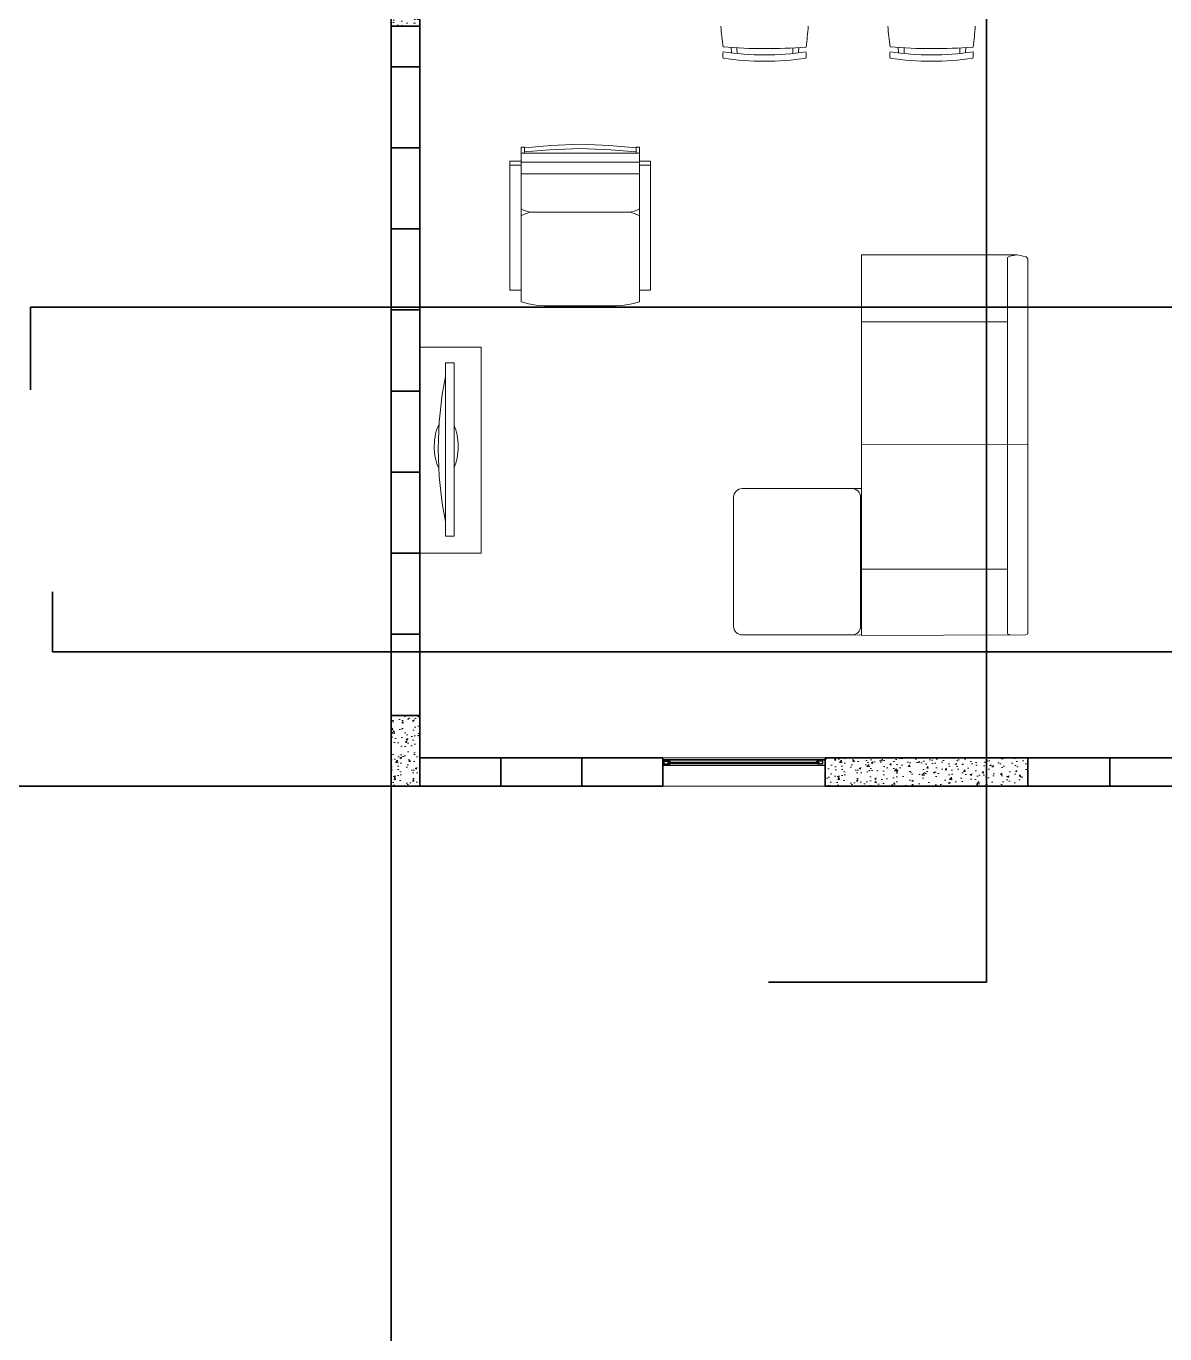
# Model space of a CAD drawing. Header units: inches. Extents: x 2013 to 15569, y -2551 to 2524.
# Drawn here: x 2848 to 3409, y -170 to 475 of the extents above; entities that cross this region are included whole.
import ezdxf

# ---------------------------------------------------------------- set-up
doc = ezdxf.new("R2010")
doc.units = ezdxf.units.IN
doc.header["$MEASUREMENT"] = 0
doc.layers.get('0').update_dxf_attribs({"color": 80, "lineweight": 13})
for name, color, linetype, lineweight in [('A-FLOR-PATT', 8, 'Continuous', 18), ('A-FURN', 8, 'Continuous', 18), ('A-GLAZ-FULL', 4, 'Continuous', 25), ('A-WALL-FULL', 7, 'Continuous', 35), ('costruzioni', 2, 'Continuous', 35)]:
    doc.layers.add(name, color=color, linetype=linetype, lineweight=lineweight)
pattern_1 = [(50, (6369.254, 8814.728), (9.1092334, -0.796954), [0.9525, -10.4775]), (355, (6369.254, 8814.728), (-1.762141, 9.552832), [0.762, -8.382]), (100.451, (6370.013, 8814.662), (7.347125, 8.755834), [0.8095, -8.9045]), (46.1842, (6369.254, 8817.268), (13.553952, -2.102116), [1.42875, -15.71625]), (96.6356, (6370.383, 8817.093), (11.870212, 12.371278), [1.21425, -13.35675]), (351.184, (6369.254, 8817.268), (11.87023, 12.371256), [1.143, -12.573]), (21, (6370.524, 8816.633), (7.580744, -5.113276), [0.9525, -10.4775]), (326, (6370.524, 8816.633), (3.090101, 9.209398), [0.762, -8.382]), (71.4514, (6371.155, 8816.207), (10.6708245, 4.096143), [0.8095, -8.9045]), (37.5, (6369.2537, 8814.7284), (0.1544302, 4.227752), [0, -8.2804, 0, -8.509, 0, -8.41375]), (7.5, (6369.2537, 8814.7284), (3.3409831, 5.0090287), [0, -4.8514, 0, -8.0899, 0, -3.20675]), (327.5, (6366.4216, 8814.7284), (6.7795298, -0.2864372), [0, -3.175, 0, -9.906, 0, -13.1445]), (317.5, (6365.1516, 8814.7284), (7.406459, 1.2713246), [0, -4.1275, 0, -6.5786, 0, -9.3345])]

# ---------------------------------------------------------------- blocks, each defined once
blk = doc.blocks.new('A$C08E36EE4')
for p, q in [((-27.99, 59.11), (-28.57, 59.11)), ((4.57, 59.11), (5.14, 59.11)), ((-28.57, 55.8), (-11.71, 55.8)), ((5.14, 55.8), (-11.71, 55.8)), ((-25.36, 44.89), (-11.71, 44.89)), ((1.93, 44.89), (-11.71, 44.89)), ((-19.81, 18.25), (-11.55, 18.25)), ((-3.62, 18.25), (-11.88, 18.25))]:
    blk.add_line(p, q)
for points in [[(-28.57, 63.41), (-27.58, 63.41), (-27.58, 61.76), (-28.57, 61.76)], [(5.14, 63.41), (4.15, 63.41), (4.15, 61.76), (5.14, 61.76)], [(-31.71, 22.71), (-28.57, 22.71), (-28.57, 59.44), (-31.71, 59.44)], [(-31.71, 59.44), (-28.57, 59.44), (-28.57, 58.26), (-31.71, 58.26)], [(8.29, 22.71), (5.14, 22.71), (5.14, 59.44), (8.29, 59.44)], [(8.29, 59.44), (5.14, 59.44), (5.14, 58.26), (8.29, 58.26)]]:
    blk.add_lwpolyline(points, close=True)
for points in [[(-27.58, 63.25), (-20.05, 63.87), (-11.71, 64.24)], [(4.15, 63.25), (-3.38, 63.87), (-11.71, 64.24)], [(-28.57, 61.76), (-28.57, 19.4)], [(-27.98, 61.76), (-11.71, 61.76)], [(-27.58, 62.09), (-20.42, 62.69), (-11.71, 63.08)], [(4.15, 62.09), (-3.01, 62.69), (-11.71, 63.08)], [(4.55, 61.76), (-11.71, 61.76)], [(5.14, 61.76), (5.14, 19.4)], [(-11.71, 59.11), (-27.99, 59.11)], [(-11.71, 59.11), (4.57, 59.11)]]:
    blk.add_lwpolyline(points)
for centre, radius, start, end in [((-25.08, 51.44), 6.56, 237.8862, 267.5576), ((-25.08, 38.33), 6.56, 92.4424, 122.1138), ((1.65, 51.44), 6.56, 272.4424, 302.1138), ((1.65, 38.33), 6.56, 57.8862, 87.5576), ((-20.57, 46.26), 28.02, 253.4121, 271.5567), ((-2.86, 46.26), 28.02, 268.4433, 286.5879)]:
    blk.add_arc(centre, radius, start, end)
blk = doc.blocks.new('A$C245B2C86')
for p, q in [((-85.98, 181.43), (-84.85, 182.39)), ((24.34, 182.39), (23.98, 84.82)), ((-47.89, 170.46), (-47.89, 84.82)), ((97.28, 84.82), (97.28, 170.46)), ((49.99, 79.2), (49.99, 84.82)), ((135.86, 79.2), (136.09, 84.82))]:
    blk.add_line(p, q)
for points in [[(-85.98, 181.43), (-87.16, 176.06), (-87.16, 84.82), (136.19, 84.82), (135.84, 180.99), (135.13, 182.39), (-84.85, 182.39)], [(-87.16, 176.06), (-86.46, 171.86), (-85.76, 170.46), (135.13, 170.46), (135.84, 171.73)]]:
    blk.add_lwpolyline(points)
blk.add_lwpolyline([(54.99, 84.2), (130.86, 84.2, -0.414214), (135.86, 79.2), (135.86, 14.71, -0.414214), (130.86, 9.71), (54.99, 9.71, -0.414214), (49.99, 14.71), (49.99, 79.2, -0.414214)], format="xyb", close=True)

msp = doc.modelspace()

# ---------------------------------------------------------------- hatches: boundary and pattern name
at = {"layer": 'A-FLOR-PATT'}
h = msp.add_hatch(dxfattribs=at)
h.set_pattern_fill('AR-CONC', color=256, scale=0.05, style=0)
h.set_pattern_definition(pattern_1)
h.paths.add_polyline_path([(3041.796, 509.638), (3027.796, 509.638), (3027.796, 474.638), (3041.796, 474.638)])
h = msp.add_hatch(dxfattribs=at)
h.set_pattern_fill('AR-CONC', color=256, scale=0.05, style=0)
h.set_pattern_definition(pattern_1)
h.paths.add_polyline_path([(3027.796, 99.638), (3041.796, 99.638), (3041.796, 134.638), (3027.796, 134.638)])
for points in [[(3163.462, 110.013), (3163.462, 110.263), (3162.046, 110.263), (3162.046, 112.388), (3163.462, 112.388), (3163.462, 112.638), (3161.796, 112.638), (3161.796, 110.013)], [(3240.129, 110.013), (3240.129, 110.263), (3241.546, 110.263), (3241.546, 112.388), (3240.129, 112.388), (3240.129, 112.638), (3241.796, 112.638), (3241.796, 110.013)]]:
    msp.add_hatch(color=256, dxfattribs=at).paths.add_polyline_path(points)
h = msp.add_hatch(dxfattribs=at)
h.set_pattern_fill('AR-CONC', color=256, scale=0.05, style=0)
h.set_pattern_definition([(50, (6588.254, 8814.728), (9.1092334, -0.796954), [0.9525, -10.4775]), (355, (6588.254, 8814.728), (-1.762141, 9.552832), [0.762, -8.382]), (100.451, (6589.013, 8814.662), (7.347125, 8.755834), [0.8095, -8.9045]), (46.1842, (6588.254, 8817.268), (13.553952, -2.102116), [1.42875, -15.71625]), (96.6356, (6589.383, 8817.093), (11.870212, 12.371278), [1.21425, -13.35675]), (351.184, (6588.254, 8817.268), (11.87023, 12.371256), [1.143, -12.573]), (21, (6589.524, 8816.633), (7.580744, -5.113276), [0.9525, -10.4775]), (326, (6589.524, 8816.633), (3.090101, 9.209398), [0.762, -8.382]), (71.4514, (6590.155, 8816.207), (10.6708245, 4.096143), [0.8095, -8.9045]), (37.5, (6588.2537, 8814.7284), (0.1544302, 4.227752), [0, -8.2804, 0, -8.509, 0, -8.41375]), (7.5, (6588.2537, 8814.7284), (3.3409831, 5.0090287), [0, -4.8514, 0, -8.0899, 0, -3.20675]), (327.5, (6585.4216, 8814.7284), (6.7795298, -0.2864372), [0, -3.175, 0, -9.906, 0, -13.1445]), (317.5, (6584.1516, 8814.7284), (7.406459, 1.2713246), [0, -4.1275, 0, -6.5786, 0, -9.3345])])
h.paths.add_polyline_path([(3241.796, 113.638), (3241.796, 99.638), (3341.796, 99.638), (3341.796, 113.638)])

# ---------------------------------------------------------------- linework, layer by layer
at = {"layer": 'A-FURN'}
for p, q in [((3195.448, 464.093), (3195.538, 461.466)), ((3198.306, 463.941), (3198.387, 461.127)), ((3225.832, 461.123), (3225.912, 463.913)), ((3228.695, 461.472), (3228.766, 464.083)), ((3277.839, 464.093), (3277.928, 461.466)), ((3280.697, 463.941), (3280.778, 461.127)), ((3308.223, 461.123), (3308.303, 463.913)), ((3311.086, 461.472), (3311.157, 464.083)), ((3161.796, 113.638), (3241.796, 113.638)), ((3241.796, 99.638), (3161.796, 99.638))]:
    msp.add_line(p, q, dxfattribs=at)
for points in [[(3232.348, 464.343, -0.0400024), (3191.427, 464.392, -3.5084252)], [(3232.337, 461.973, -0.0761354), (3191.435, 462.024, -3.5084252)], [(3232.33, 458.828, -0.0761114), (3191.435, 458.881, -3.5084252)], [(3314.739, 464.343, -0.0400024), (3273.818, 464.392, -3.5084252)], [(3314.728, 461.973, -0.0761354), (3273.825, 462.024, -3.5084252)], [(3314.721, 458.828, -0.0761114), (3273.825, 458.881, -3.5084252)]]:
    msp.add_lwpolyline(points, format="xyb", dxfattribs=at)
for points in [[(3072.108, 214.638), (3072.108, 316.281), (3041.796, 316.281), (3041.796, 214.638)], [(3054.458, 308.584), (3058.737, 308.584), (3058.737, 222.997), (3054.458, 222.997)]]:
    msp.add_lwpolyline(points, close=True, dxfattribs=at)
for centre, radius, start, end in [((3334.539, 484.729), 144.55, 184.002915, 188.087917), ((3089.191, 484.989), 144.639, 351.793469, 355.896297), ((3416.93, 484.729), 144.55, 184.002915, 188.087917), ((3171.582, 484.989), 144.639, 351.793469, 355.896297), ((3202.124, 460.434), 10.809, 171.515415, 188.246821), ((3221.64, 460.422), 10.809, 351.515415, 8.246821), ((3284.515, 460.434), 10.809, 171.515415, 188.246821), ((3304.03, 460.422), 10.809, 351.515415, 8.246821), ((3235.735, 266.001), 184.767, 168.84487, 191.151291)]:
    msp.add_arc(centre, radius, start, end, dxfattribs=at)
for start_param, end_param in [(3.7764187, 5.6130368), (6.9957623, 8.7122009)]:
    msp.add_ellipse((3054.877, 267.262), major_axis=(0, -13.665), ratio=0.43211, start_param=start_param, end_param=end_param, dxfattribs=at)
at = {"layer": 'A-GLAZ-FULL'}
for p, q in [((3161.796, 112.638), (3241.796, 112.638)), ((3163.462, 112.638), (3161.796, 112.638)), ((3161.796, 110.013), (3241.796, 110.013)), ((3162.046, 110.263), (3162.046, 112.388)), ((3163.462, 110.263), (3162.046, 110.263)), ((3162.462, 111.992), (3165.379, 111.992)), ((3162.462, 110.659), (3162.462, 111.992)), ((3162.462, 110.659), (3165.379, 110.659)), ((3241.796, 112.638), (3163.462, 112.638)), ((3163.462, 112.388), (3163.462, 112.638)), ((3163.462, 110.013), (3163.462, 110.263)), ((3164.379, 111.576), (3238.655, 111.576)), ((3164.379, 111.076), (3164.379, 111.576)), ((3164.379, 111.076), (3238.655, 111.076)), ((3165.379, 111.576), (3165.379, 111.992)), ((3165.379, 110.659), (3165.379, 111.076)), ((3240.572, 111.992), (3237.655, 111.992)), ((3237.655, 111.576), (3237.655, 111.992)), ((3237.655, 110.659), (3237.655, 111.076)), ((3240.572, 110.659), (3237.655, 110.659)), ((3238.655, 111.576), (3238.655, 111.076)), ((3240.572, 110.659), (3240.572, 111.992)), ((3241.796, 112.638), (3241.796, 110.013))]:
    msp.add_line(p, q, dxfattribs=at)
at = {"layer": 'A-WALL-FULL'}
for p, q in [((3027.796, 474.638), (3041.796, 474.638)), ((3027.796, 454.638), (3027.796, 474.638)), ((3041.796, 474.638), (3041.796, 454.638)), ((3041.796, 454.638), (3027.796, 454.638)), ((3027.796, 454.638), (3041.796, 454.638)), ((3027.796, 414.638), (3027.796, 454.638)), ((3041.796, 454.638), (3041.796, 414.638)), ((3027.796, 414.638), (3041.796, 414.638)), ((3027.796, 374.638), (3027.796, 414.638)), ((3041.796, 414.638), (3027.796, 414.638)), ((3041.796, 414.638), (3041.796, 374.638)), ((3027.796, 374.638), (3041.796, 374.638)), ((3027.796, 334.638), (3027.796, 374.638)), ((3041.796, 374.638), (3027.796, 374.638)), ((3041.796, 374.638), (3041.796, 334.638)), ((3027.796, 334.638), (3041.796, 334.638)), ((3027.796, 294.638), (3027.796, 334.638)), ((3041.796, 334.638), (3027.796, 334.638)), ((3041.796, 334.638), (3041.796, 294.638)), ((3027.796, 294.638), (3041.796, 294.638)), ((3027.796, 254.638), (3027.796, 294.638)), ((3041.796, 294.638), (3027.796, 294.638)), ((3041.796, 294.638), (3041.796, 254.638)), ((3027.796, 254.638), (3041.796, 254.638)), ((3027.796, 214.638), (3027.796, 254.638)), ((3041.796, 254.638), (3027.796, 254.638)), ((3041.796, 254.638), (3041.796, 214.638)), ((3027.796, 214.638), (3041.796, 214.638)), ((3027.796, 174.638), (3027.796, 214.638)), ((3041.796, 214.638), (3027.796, 214.638)), ((3041.796, 214.638), (3041.796, 174.638)), ((3027.796, 174.638), (3041.796, 174.638)), ((3027.796, 134.638), (3027.796, 174.638)), ((3041.796, 174.638), (3027.796, 174.638)), ((3041.796, 174.638), (3041.796, 134.638)), ((3041.796, 134.638), (3027.796, 134.638)), ((3041.796, 113.638), (3081.796, 113.638)), ((3041.796, 99.638), (3041.796, 113.638)), ((3081.796, 113.638), (3081.796, 99.638)), ((3081.796, 113.638), (3121.796, 113.638)), ((3081.796, 99.638), (3081.796, 113.638)), ((3121.796, 113.638), (3161.796, 113.638)), ((3121.796, 99.638), (3121.796, 113.638)), ((3121.796, 113.638), (3121.796, 99.638)), ((3161.796, 113.638), (3161.796, 99.638)), ((3341.796, 113.638), (3382.296, 113.638)), ((3341.796, 99.638), (3341.796, 113.638)), ((3382.296, 113.638), (3422.796, 113.638)), ((3382.296, 99.638), (3382.296, 113.638)), ((3382.296, 113.638), (3382.296, 99.638)), ((3081.796, 99.638), (3041.796, 99.638)), ((3121.796, 99.638), (3081.796, 99.638)), ((3161.796, 99.638), (3121.796, 99.638)), ((3382.296, 99.638), (3341.796, 99.638)), ((3422.796, 99.638), (3382.296, 99.638))]:
    msp.add_line(p, q, dxfattribs=at)
for points in [[(3027.796, 509.638), (3041.796, 509.638), (3041.796, 474.638), (3027.796, 474.638)], [(3027.796, 134.638), (3041.796, 134.638), (3041.796, 99.638), (3027.796, 99.638)], [(3241.796, 113.638), (3341.796, 113.638), (3341.796, 99.638), (3241.796, 99.638)]]:
    msp.add_lwpolyline(points, close=True, dxfattribs=at)
at = {"layer": 'costruzioni'}
for p, q in [((3321.357, 3.054), (3321.357, 1105.887)), ((4025.823, 335.93), (2849.739, 335.93)), ((2849.739, 335.93), (2849.739, 295.175)), ((2860.684, 165.927), (2860.684, 195.599)), ((4045.292, 165.927), (2860.684, 165.927)), ((2012.639, 99.638), (3027.796, 99.638)), ((3027.796, 99.638), (3027.796, -1486.97)), ((3321.357, 3.054), (3213.796, 3.054))]:
    msp.add_line(p, q, dxfattribs=at)

# ---------------------------------------------------------------- block references
at = {"layer": 'A-FURN', "xscale": 1.733570547759992, "yscale": 1.733570547759992, "zscale": 1.733570547759992}
msp.add_blockref('A$C08E36EE4', (3141.299, 304.985), dxfattribs=at)
at = {"layer": 'A-FURN', "xscale": 0.8404859835098071, "yscale": 0.8404859835098071, "zscale": 0.8404859835098071, "rotation": 270}
msp.add_blockref('A$C245B2C86', (3188.499, 288.499), dxfattribs=at)

doc.saveas('drawing.dxf')
